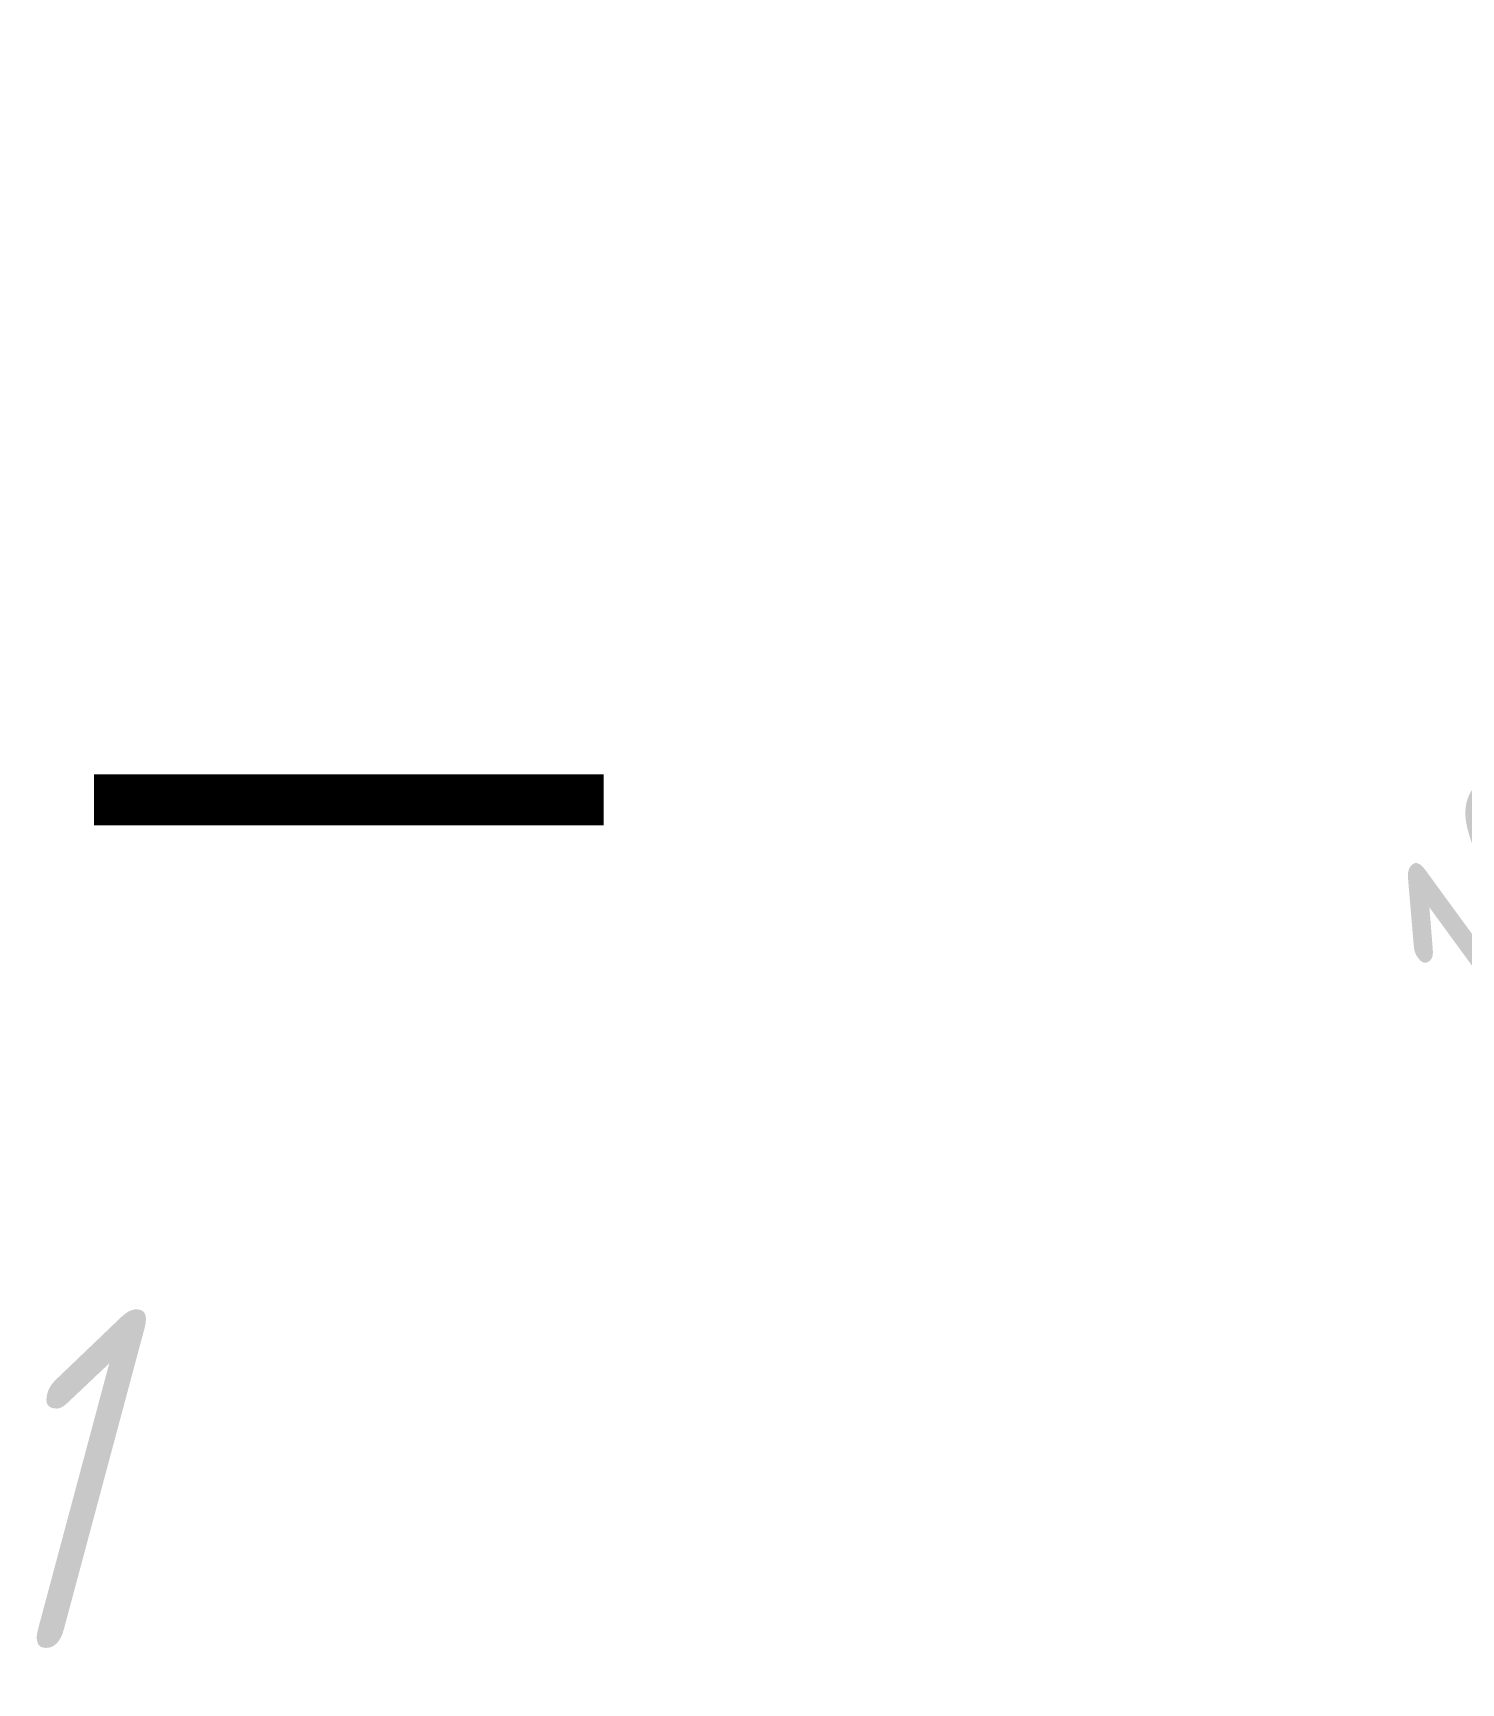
# Model space of a CAD drawing. Header units: millimetres. Extents: x 18535 to 117897, y 11356 to 27315.
# Drawn here: x 19988.9 to 20325.2, y 18342.8 to 18731.3 of the extents above; entities that cross this region are included whole.
import ezdxf
from ezdxf.enums import TextEntityAlignment as Align

# ---------------------------------------------------------------- set-up
doc = ezdxf.new("R2010")
doc.units = ezdxf.units.MM
doc.layers.add('Обозначения', color=102, linetype='Continuous', lineweight=25)
doc.styles.add('!Жартун', font='simplex.shx', dxfattribs={"width": 0.7, "oblique": 15, "height": 3})
doc.dimstyles.new('!Жартун_размер', dxfattribs={"dimtxt": 3, "dimasz": 2.5, "dimexe": 1.25, "dimexo": 0.625, "dimtad": 1, "dimdec": 0, "dimtxsty": '!Жартун', "dimblk": 'ARCHTICK', "dimcen": 2.5, "dimaunit": 1, "dimadec": 0, "dimazin": 0, "dimtfac": 1, "dimtdec": 0, "dimtix": 1, "dimtmove": 1, "dimatfit": 2, "dimldrblk": 'NONE', "dimfxl": 1, "dimtfill": 1, "dimlwd": 25, "dimarcsym": 0})

# ---------------------------------------------------------------- blocks, each defined once
blk = doc.blocks.new('_ArchTick')
at = {"color": 0, "linetype": 'ByBlock', "const_width": 0.15}
blk.add_lwpolyline([(-0.5, -0.5), (0.5, 0.5)], dxfattribs=at)
blk = doc.blocks.new('*D267')
at = {"layer": 'Defpoints', "color": 0, "transparency": 16777216}
for p in [(20473.29, 18618), (20659.41, 18596.26), (20596.69, 18518.48)]:
    blk.add_point(p, dxfattribs=at)
at = {"layer": 'Обозначения', "color": 0, "lineweight": -2, "transparency": 16777216}
for p, q in [((20649.68, 18604.1), (20516.55, 18711.47)), ((20586.96, 18526.33), (20453.83, 18633.7))]:
    blk.add_line(p, q, dxfattribs=at)
at = {"layer": 'Обозначения', "color": 0, "linetype": 'Continuous', "lineweight": 25, "transparency": 16777216}
for p in [(20536.01, 18695.78), (20337.46, 18449.58)]:
    blk.add_line(p, (20473.29, 18618), dxfattribs=at)
at = {"layer": 'Обозначения', "color": 0, "lineweight": 25, "transparency": 16777216, "xscale": 50, "yscale": 50, "zscale": 50}
for p, rotation in [((20536.01, 18695.78), 51.11550356628652), ((20473.29, 18618), 231.1155035662865)]:
    blk.add_blockref('_ArchTick', p, dxfattribs=dict(at, rotation=rotation))
at = {"layer": 'Обозначения', "color": 0, "transparency": 16777216, "insert": (20343.93, 18525.3), "char_height": 60, "attachment_point": 5, "rotation": 51.1155, "style": '!Жартун', "bg_fill": 3, "box_fill_scale": 1.1, "bg_fill_color": 256, "bg_fill_true_color": 13158600, "bg_fill_transparency": 0}
blk.add_mtext('100', dxfattribs=at)
blk = doc.blocks.new('_None')

msp = doc.modelspace()

# ---------------------------------------------------------------- linework, layer by layer
at = {"layer": 'Обозначения'}
msp.add_lwpolyline([(20123.27, 18550.76, 12, 12, 0), (20003.27, 18550.76, 12, 12, 0), (20043.27, 18550.76, 0, 16, 0), (20043.27, 18470.76, 0, 0, 0), (20043.27, 18350.76, 0, 0, 0)], format="xyseb", dxfattribs=at)

# ---------------------------------------------------------------- texts
at = {"layer": 'Обозначения', "style": '!Жартун', "oblique": 15, "width": 0.7}
msp.add_text('1', height=80, dxfattribs=at).set_placement((20003.27, 18430.76), align=Align.TOP_RIGHT)

# ---------------------------------------------------------------- dimensions: what is measured, and where the dimension line sits
at = {"layer": 'Обозначения'}
dim = msp.add_linear_dim(base=(20473.29, 18618), p1=(20659.41, 18596.26), p2=(20596.69, 18518.48), angle=231.1155, dimstyle='!Жартун_размер', dxfattribs=at)
dim.commit()
dim.dimension.update_dxf_attribs({"geometry": '*D267', "text_midpoint": (20333.32, 18533.86), "dimtype": 161})

doc.saveas('drawing.dxf')
